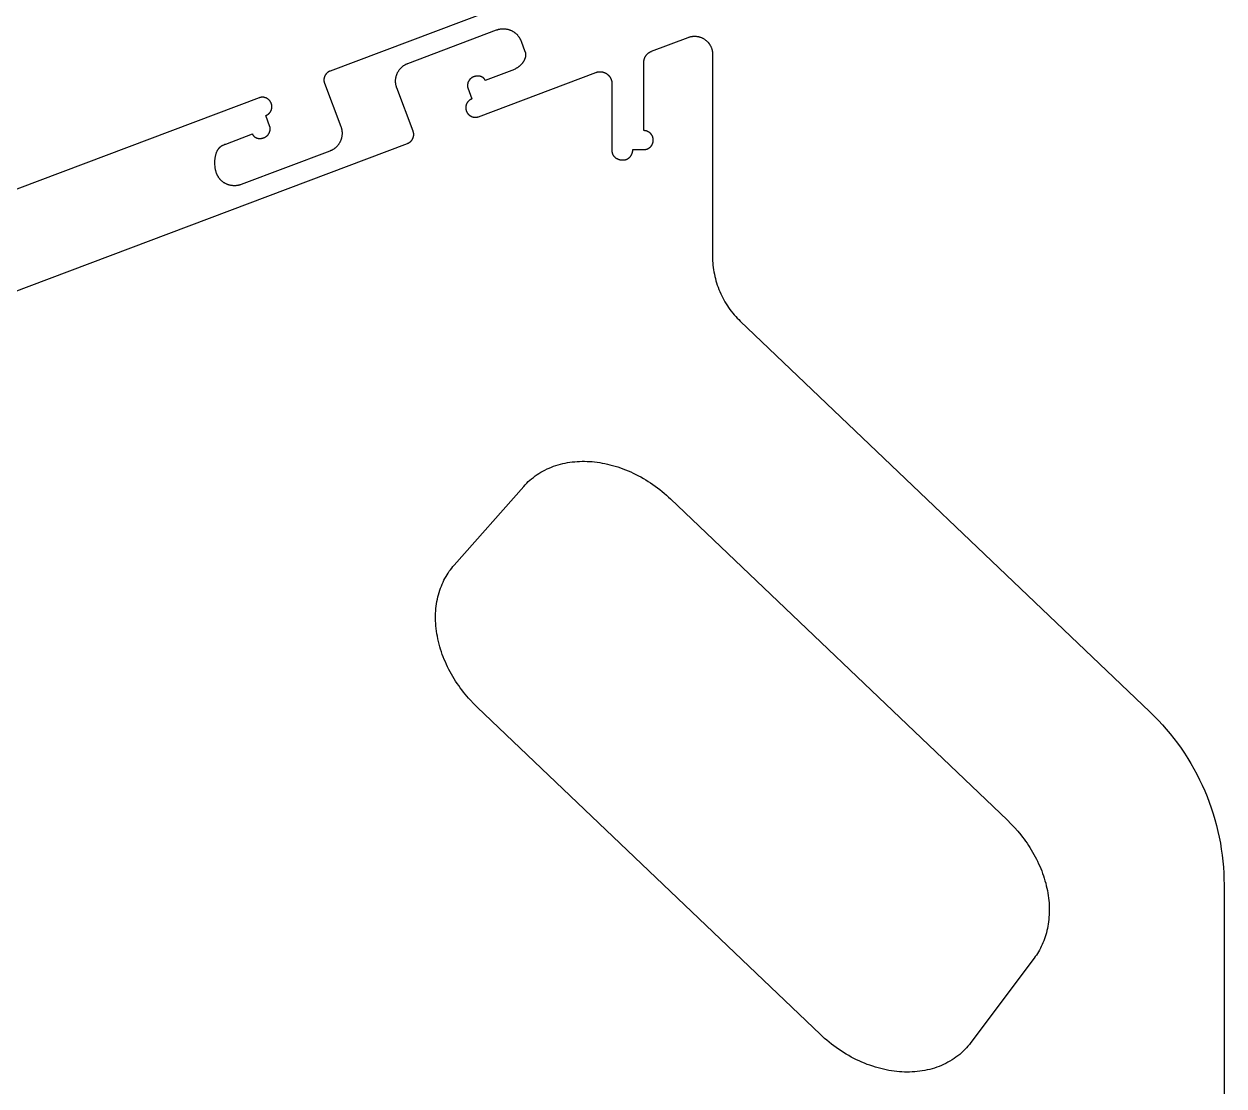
# Model space of a CAD drawing. Header units: millimetres. Extents: x -243 to 905, y 1585 to 2459.
# Drawn here: x 704.2 to 905.1, y 1879.9 to 2057.7 of the extents above; entities that cross this region are included whole.
import ezdxf

# ---------------------------------------------------------------- set-up
doc = ezdxf.new("R2010")
doc.units = ezdxf.units.MM
doc.header["$MEASUREMENT"] = 0
doc.layers.add('Layer 05', color=7, linetype='Continuous', true_color=0xffffff)

msp = doc.modelspace()

# ---------------------------------------------------------------- linework, layer by layer
at = {"layer": 'Layer 05'}
for points in [[(861.69, 2089.82), (755.46, 2049.79)], [(768.48, 2051.08), (783.33, 2056.67)], [(783.33, 2056.67), (783.4, 2056.7), (783.46, 2056.72), (783.53, 2056.74), (783.6, 2056.76), (783.67, 2056.78), (783.74, 2056.8), (783.82, 2056.81), (783.89, 2056.83), (783.96, 2056.84), (784.04, 2056.85), (784.11, 2056.86), (784.19, 2056.87), (784.27, 2056.87), (784.35, 2056.88), (784.42, 2056.88), (784.5, 2056.88), (784.58, 2056.87), (784.66, 2056.87), (784.74, 2056.86), (784.82, 2056.86), (784.9, 2056.85), (784.98, 2056.83), (785.06, 2056.82), (785.14, 2056.8), (785.22, 2056.78), (785.3, 2056.76), (785.38, 2056.74), (785.45, 2056.71), (785.53, 2056.69), (785.61, 2056.66), (785.68, 2056.63), (785.76, 2056.59), (785.83, 2056.56), (785.91, 2056.52), (785.98, 2056.48), (786.05, 2056.44), (786.12, 2056.4), (786.19, 2056.36), (786.26, 2056.31), (786.32, 2056.27), (786.39, 2056.22), (786.45, 2056.17), (786.51, 2056.11), (786.57, 2056.06), (786.63, 2056.01), (786.69, 2055.95), (786.75, 2055.89), (786.8, 2055.84), (786.85, 2055.78), (786.9, 2055.72), (786.95, 2055.66), (787, 2055.6), (787.04, 2055.53), (787.09, 2055.47), (787.13, 2055.41), (787.17, 2055.34), (787.21, 2055.28), (787.24, 2055.21), (787.28, 2055.15), (787.31, 2055.08), (787.34, 2055.02), (787.37, 2054.95), (787.4, 2054.89), (787.42, 2054.82)], [(787.42, 2054.82), (788.08, 2053.07)], [(809.26, 2053.1), (815.41, 2055.43)], [(815.41, 2055.43), (815.49, 2055.46), (815.57, 2055.49), (815.66, 2055.51), (815.74, 2055.54), (815.83, 2055.56), (815.92, 2055.57), (816.01, 2055.59), (816.1, 2055.6), (816.19, 2055.61), (816.28, 2055.62), (816.37, 2055.62), (816.46, 2055.62), (816.55, 2055.62), (816.65, 2055.62), (816.74, 2055.61), (816.83, 2055.6), (816.92, 2055.59), (817.01, 2055.57), (817.1, 2055.56), (817.19, 2055.54), (817.28, 2055.51), (817.37, 2055.49), (817.46, 2055.46), (817.54, 2055.43), (817.63, 2055.39), (817.71, 2055.36), (817.79, 2055.32), (817.87, 2055.28), (817.95, 2055.23), (818.03, 2055.19), (818.1, 2055.14), (818.17, 2055.09), (818.24, 2055.04), (818.31, 2054.99), (818.38, 2054.93), (818.45, 2054.88), (818.52, 2054.82), (818.58, 2054.75), (818.65, 2054.69), (818.71, 2054.62), (818.77, 2054.55), (818.82, 2054.48), (818.88, 2054.41), (818.93, 2054.33), (818.99, 2054.26), (819.03, 2054.18), (819.08, 2054.1), (819.13, 2054.02), (819.17, 2053.94), (819.21, 2053.85), (819.24, 2053.77), (819.28, 2053.68), (819.31, 2053.6), (819.34, 2053.51), (819.36, 2053.42), (819.38, 2053.33), (819.4, 2053.24), (819.42, 2053.15), (819.44, 2053.07), (819.45, 2052.98), (819.46, 2052.89), (819.46, 2052.8), (819.47, 2052.71), (819.47, 2052.62)], [(788.08, 2053.07), (788.1, 2053.03), (788.11, 2052.98), (788.13, 2052.93), (788.14, 2052.88), (788.15, 2052.83), (788.16, 2052.78), (788.17, 2052.73), (788.17, 2052.68), (788.18, 2052.62), (788.18, 2052.57), (788.18, 2052.52), (788.18, 2052.46), (788.18, 2052.4), (788.17, 2052.35), (788.17, 2052.29), (788.16, 2052.23), (788.15, 2052.18), (788.14, 2052.12), (788.12, 2052.06), (788.11, 2052), (788.09, 2051.94), (788.07, 2051.88), (788.05, 2051.82), (788.02, 2051.76), (788, 2051.7), (787.97, 2051.64), (787.94, 2051.58), (787.91, 2051.52), (787.88, 2051.46), (787.84, 2051.4), (787.8, 2051.34), (787.76, 2051.28), (787.72, 2051.23), (787.68, 2051.17), (787.64, 2051.11), (787.59, 2051.06), (787.54, 2051), (787.49, 2050.95), (787.44, 2050.89), (787.39, 2050.84), (787.34, 2050.79), (787.28, 2050.73), (787.23, 2050.68), (787.17, 2050.63), (787.11, 2050.58), (787.05, 2050.54), (786.99, 2050.49), (786.93, 2050.45), (786.87, 2050.4), (786.81, 2050.36), (786.74, 2050.32), (786.68, 2050.28), (786.55, 2050.2), (786.42, 2050.13), (786.29, 2050.06), (786.16, 2050), (786.02, 2049.94), (785.89, 2049.89)], [(807.96, 2051.23), (807.96, 2051.27), (807.97, 2051.3), (807.97, 2051.34), (807.97, 2051.37), (807.97, 2051.41), (807.98, 2051.45), (807.98, 2051.48), (807.99, 2051.52), (807.99, 2051.56), (808, 2051.59), (808, 2051.63), (808.01, 2051.67), (808.02, 2051.7), (808.03, 2051.74), (808.04, 2051.78), (808.05, 2051.81), (808.06, 2051.85), (808.07, 2051.89), (808.09, 2051.92), (808.1, 2051.96), (808.12, 2051.99), (808.13, 2052.03), (808.15, 2052.06), (808.16, 2052.1), (808.18, 2052.13), (808.2, 2052.17), (808.22, 2052.2), (808.24, 2052.24), (808.26, 2052.27), (808.28, 2052.3), (808.3, 2052.34), (808.32, 2052.37), (808.34, 2052.4), (808.37, 2052.43), (808.39, 2052.46), (808.41, 2052.49), (808.44, 2052.52), (808.46, 2052.55), (808.49, 2052.58), (808.52, 2052.61), (808.54, 2052.64), (808.57, 2052.67), (808.6, 2052.69), (808.63, 2052.72), (808.66, 2052.74), (808.69, 2052.77), (808.72, 2052.79), (808.75, 2052.82), (808.78, 2052.84), (808.81, 2052.86), (808.84, 2052.88), (808.87, 2052.9), (808.9, 2052.92), (808.93, 2052.94), (808.96, 2052.96), (809, 2052.98), (809.03, 2053), (809.06, 2053.02), (809.09, 2053.03), (809.13, 2053.05), (809.16, 2053.06), (809.19, 2053.08), (809.23, 2053.09), (809.26, 2053.1)], [(819.47, 2052.62), (819.47, 2018.78)], [(766.62, 2046.99), (766.6, 2047.05), (766.58, 2047.12), (766.56, 2047.19), (766.53, 2047.26), (766.52, 2047.33), (766.5, 2047.4), (766.48, 2047.47), (766.47, 2047.54), (766.46, 2047.62), (766.45, 2047.69), (766.44, 2047.77), (766.43, 2047.85), (766.42, 2047.92), (766.42, 2048), (766.42, 2048.08), (766.42, 2048.16), (766.42, 2048.24), (766.43, 2048.32), (766.43, 2048.4), (766.44, 2048.47), (766.45, 2048.55), (766.46, 2048.63), (766.48, 2048.71), (766.5, 2048.79), (766.51, 2048.87), (766.53, 2048.95), (766.56, 2049.03), (766.58, 2049.11), (766.61, 2049.19), (766.64, 2049.26), (766.67, 2049.34), (766.7, 2049.41), (766.74, 2049.49), (766.77, 2049.56), (766.81, 2049.63), (766.85, 2049.71), (766.89, 2049.78), (766.94, 2049.84), (766.98, 2049.91), (767.03, 2049.98), (767.08, 2050.04), (767.13, 2050.11), (767.18, 2050.17), (767.24, 2050.23), (767.29, 2050.29), (767.35, 2050.35), (767.4, 2050.4), (767.46, 2050.46), (767.52, 2050.51), (767.58, 2050.56), (767.64, 2050.61), (767.7, 2050.65), (767.76, 2050.7), (767.83, 2050.74), (767.89, 2050.78), (767.95, 2050.82), (768.02, 2050.86), (768.08, 2050.9), (768.15, 2050.93), (768.21, 2050.96), (768.28, 2050.99), (768.34, 2051.02), (768.41, 2051.05), (768.48, 2051.08)], [(807.96, 2039.82), (807.96, 2051.23)], [(755.46, 2049.79), (755.42, 2049.77), (755.39, 2049.76), (755.36, 2049.75), (755.32, 2049.73), (755.29, 2049.71), (755.26, 2049.7), (755.23, 2049.68), (755.19, 2049.66), (755.16, 2049.64), (755.13, 2049.62), (755.1, 2049.6), (755.07, 2049.58), (755.04, 2049.55), (755.01, 2049.53), (754.98, 2049.5), (754.95, 2049.48), (754.92, 2049.45), (754.89, 2049.42), (754.86, 2049.39), (754.84, 2049.36), (754.81, 2049.33), (754.78, 2049.3), (754.76, 2049.27), (754.73, 2049.24), (754.71, 2049.21), (754.69, 2049.17), (754.67, 2049.14), (754.64, 2049.1), (754.62, 2049.07), (754.6, 2049.03), (754.59, 2048.99), (754.57, 2048.96), (754.55, 2048.92), (754.54, 2048.88), (754.52, 2048.84), (754.51, 2048.8), (754.5, 2048.76), (754.49, 2048.72), (754.47, 2048.69), (754.47, 2048.65), (754.46, 2048.61), (754.45, 2048.57), (754.44, 2048.53), (754.44, 2048.49), (754.43, 2048.45), (754.43, 2048.41), (754.43, 2048.37), (754.43, 2048.33), (754.43, 2048.29), (754.43, 2048.25), (754.43, 2048.21), (754.43, 2048.17), (754.44, 2048.13), (754.44, 2048.1), (754.45, 2048.06), (754.45, 2048.02), (754.46, 2047.98), (754.47, 2047.95), (754.48, 2047.91), (754.49, 2047.88), (754.5, 2047.84), (754.51, 2047.81), (754.52, 2047.77), (754.53, 2047.74)], [(779.19, 2045.13), (779.16, 2045.12), (779.13, 2045.11), (779.1, 2045.09), (779.06, 2045.08), (779.03, 2045.06), (779, 2045.04), (778.97, 2045.02), (778.93, 2045.01), (778.9, 2044.99), (778.87, 2044.96), (778.84, 2044.94), (778.81, 2044.92), (778.78, 2044.9), (778.75, 2044.87), (778.72, 2044.85), (778.69, 2044.82), (778.66, 2044.79), (778.63, 2044.77), (778.6, 2044.74), (778.57, 2044.71), (778.55, 2044.68), (778.52, 2044.65), (778.5, 2044.62), (778.47, 2044.58), (778.45, 2044.55), (778.43, 2044.52), (778.4, 2044.48), (778.38, 2044.45), (778.36, 2044.41), (778.34, 2044.38), (778.33, 2044.34), (778.31, 2044.3), (778.29, 2044.26), (778.28, 2044.23), (778.26, 2044.19), (778.25, 2044.15), (778.24, 2044.11), (778.22, 2044.07), (778.21, 2044.03), (778.2, 2043.99), (778.2, 2043.95), (778.19, 2043.91), (778.18, 2043.87), (778.18, 2043.83), (778.17, 2043.79), (778.17, 2043.75), (778.17, 2043.71), (778.17, 2043.67), (778.17, 2043.63), (778.17, 2043.59), (778.17, 2043.56), (778.17, 2043.52), (778.18, 2043.48), (778.18, 2043.44), (778.19, 2043.4), (778.19, 2043.37), (778.2, 2043.33), (778.21, 2043.29), (778.21, 2043.26), (778.22, 2043.22), (778.23, 2043.19), (778.25, 2043.15), (778.26, 2043.12), (778.27, 2043.09), (778.28, 2043.05), (778.3, 2043.02), (778.31, 2042.99), (778.32, 2042.96), (778.34, 2042.92), (778.36, 2042.89), (778.38, 2042.86), (778.4, 2042.83), (778.42, 2042.79), (778.44, 2042.76), (778.46, 2042.73), (778.48, 2042.7), (778.5, 2042.67), (778.53, 2042.64), (778.55, 2042.61), (778.58, 2042.58), (778.61, 2042.55), (778.63, 2042.52), (778.66, 2042.49), (778.69, 2042.47), (778.72, 2042.44), (778.75, 2042.41), (778.78, 2042.39), (778.82, 2042.37), (778.85, 2042.34), (778.88, 2042.32), (778.92, 2042.3), (778.95, 2042.28), (778.99, 2042.26), (779.03, 2042.24), (779.06, 2042.22), (779.1, 2042.2), (779.14, 2042.18), (779.18, 2042.17), (779.21, 2042.15), (779.25, 2042.14), (779.29, 2042.13), (779.33, 2042.12), (779.37, 2042.11), (779.41, 2042.1), (779.45, 2042.09), (779.49, 2042.08), (779.53, 2042.08), (779.57, 2042.07), (779.61, 2042.07), (779.65, 2042.06), (779.69, 2042.06), (779.73, 2042.06), (779.77, 2042.06), (779.81, 2042.06), (779.84, 2042.06), (779.88, 2042.06), (779.92, 2042.07), (779.96, 2042.07), (780, 2042.08), (780.03, 2042.08), (780.07, 2042.09), (780.11, 2042.1), (780.14, 2042.11), (780.18, 2042.12), (780.21, 2042.13), (780.25, 2042.14), (780.28, 2042.15), (799.92, 2049.56)], [(781.43, 2048.21), (781.42, 2048.23), (781.41, 2048.26), (781.4, 2048.29), (781.39, 2048.31), (781.37, 2048.34), (781.36, 2048.36), (781.34, 2048.39), (781.33, 2048.42), (781.31, 2048.44), (781.29, 2048.47), (781.27, 2048.49), (781.25, 2048.51), (781.23, 2048.54), (781.21, 2048.56), (781.19, 2048.58), (781.16, 2048.61), (781.14, 2048.63), (781.11, 2048.65), (781.09, 2048.67), (781.06, 2048.69), (781.03, 2048.71), (781, 2048.73), (780.97, 2048.75), (780.94, 2048.77), (780.91, 2048.79), (780.88, 2048.8), (780.85, 2048.82), (780.81, 2048.83), (780.78, 2048.85), (780.75, 2048.86), (780.71, 2048.87), (780.68, 2048.89), (780.64, 2048.9), (780.61, 2048.91), (780.57, 2048.92), (780.53, 2048.93), (780.49, 2048.93), (780.46, 2048.94), (780.42, 2048.95), (780.38, 2048.95), (780.34, 2048.95), (780.3, 2048.96), (780.27, 2048.96), (780.23, 2048.96), (780.19, 2048.96), (780.15, 2048.96), (780.11, 2048.96), (780.07, 2048.96), (780.03, 2048.96), (780, 2048.96), (779.96, 2048.95), (779.92, 2048.95), (779.88, 2048.94), (779.85, 2048.93), (779.81, 2048.93), (779.77, 2048.92), (779.74, 2048.91), (779.7, 2048.9), (779.66, 2048.89), (779.63, 2048.88), (779.6, 2048.87), (779.56, 2048.86), (779.53, 2048.85), (779.49, 2048.84), (779.46, 2048.83), (779.43, 2048.81), (779.4, 2048.8), (779.36, 2048.78), (779.33, 2048.77), (779.3, 2048.75), (779.27, 2048.73), (779.23, 2048.71), (779.2, 2048.69), (779.17, 2048.67), (779.14, 2048.65), (779.11, 2048.63), (779.08, 2048.6), (779.05, 2048.58), (779.02, 2048.55), (778.99, 2048.53), (778.96, 2048.5), (778.93, 2048.47), (778.9, 2048.45), (778.87, 2048.42), (778.85, 2048.39), (778.82, 2048.36), (778.8, 2048.32), (778.77, 2048.29), (778.75, 2048.26), (778.73, 2048.23), (778.7, 2048.19), (778.68, 2048.16), (778.66, 2048.12), (778.64, 2048.09), (778.62, 2048.05), (778.61, 2048.02), (778.59, 2047.98), (778.57, 2047.94), (778.56, 2047.91), (778.54, 2047.87), (778.53, 2047.83), (778.52, 2047.79), (778.51, 2047.76), (778.5, 2047.72), (778.49, 2047.68), (778.48, 2047.65), (778.47, 2047.61), (778.47, 2047.57), (778.46, 2047.54), (778.45, 2047.5), (778.45, 2047.47), (778.45, 2047.43), (778.45, 2047.4), (778.44, 2047.36), (778.44, 2047.33), (778.44, 2047.3), (778.45, 2047.27), (778.45, 2047.24), (778.45, 2047.21), (778.45, 2047.18), (778.46, 2047.15), (778.46, 2047.12), (778.47, 2047.09), (778.47, 2047.07), (778.48, 2047.04), (778.49, 2047.02), (778.49, 2047), (778.5, 2046.97)], [(785.89, 2049.89), (781.43, 2048.21)], [(799.92, 2049.56), (799.98, 2049.58), (800.03, 2049.6), (800.09, 2049.62), (800.15, 2049.63), (800.2, 2049.65), (800.26, 2049.66), (800.32, 2049.67), (800.38, 2049.68), (800.44, 2049.68), (800.5, 2049.69), (800.56, 2049.69), (800.63, 2049.69), (800.69, 2049.69), (800.75, 2049.69), (800.81, 2049.69), (800.87, 2049.68), (800.93, 2049.67), (800.99, 2049.66), (801.05, 2049.65), (801.11, 2049.63), (801.17, 2049.62), (801.23, 2049.6), (801.29, 2049.58), (801.35, 2049.56), (801.4, 2049.54), (801.46, 2049.51), (801.51, 2049.49), (801.56, 2049.46), (801.62, 2049.43), (801.67, 2049.4), (801.72, 2049.37), (801.77, 2049.34), (801.81, 2049.3), (801.86, 2049.27), (801.91, 2049.23), (801.95, 2049.19), (802, 2049.15), (802.04, 2049.11), (802.08, 2049.07), (802.12, 2049.02), (802.16, 2048.98), (802.2, 2048.93), (802.24, 2048.88), (802.27, 2048.83), (802.31, 2048.78), (802.34, 2048.73), (802.37, 2048.68), (802.4, 2048.62), (802.43, 2048.57), (802.45, 2048.51), (802.48, 2048.46), (802.5, 2048.4), (802.52, 2048.34), (802.54, 2048.28), (802.56, 2048.22), (802.57, 2048.16), (802.59, 2048.11), (802.6, 2048.05), (802.61, 2047.99), (802.62, 2047.93), (802.62, 2047.87), (802.63, 2047.81), (802.63, 2047.75), (802.63, 2047.69)], [(754.53, 2047.74), (757.26, 2040.49)], [(769.36, 2039.73), (766.62, 2046.99)], [(778.5, 2046.97), (779.19, 2045.13)], [(802.63, 2047.69), (802.63, 2036.42)], [(743.57, 2045.31), (637.27, 2005.25)], [(744.69, 2042.34), (744.73, 2042.35), (744.76, 2042.36), (744.79, 2042.38), (744.82, 2042.39), (744.86, 2042.41), (744.89, 2042.43), (744.92, 2042.45), (744.95, 2042.47), (744.99, 2042.48), (745.02, 2042.51), (745.05, 2042.53), (745.08, 2042.55), (745.11, 2042.57), (745.14, 2042.6), (745.17, 2042.62), (745.2, 2042.65), (745.23, 2042.68), (745.26, 2042.7), (745.29, 2042.73), (745.31, 2042.76), (745.34, 2042.79), (745.37, 2042.82), (745.39, 2042.85), (745.41, 2042.89), (745.44, 2042.92), (745.46, 2042.95), (745.48, 2042.99), (745.5, 2043.02), (745.52, 2043.06), (745.54, 2043.1), (745.56, 2043.13), (745.58, 2043.17), (745.6, 2043.21), (745.61, 2043.25), (745.63, 2043.28), (745.64, 2043.32), (745.65, 2043.36), (745.66, 2043.4), (745.67, 2043.44), (745.68, 2043.48), (745.69, 2043.52), (745.7, 2043.56), (745.7, 2043.6), (745.71, 2043.64), (745.71, 2043.68), (745.72, 2043.72), (745.72, 2043.76), (745.72, 2043.8), (745.72, 2043.84), (745.72, 2043.88), (745.72, 2043.91), (745.72, 2043.95), (745.71, 2043.99), (745.71, 2044.03), (745.7, 2044.07), (745.7, 2044.1), (745.69, 2044.14), (745.68, 2044.18), (745.67, 2044.21), (745.66, 2044.25), (745.65, 2044.28), (745.64, 2044.32), (745.63, 2044.35), (745.62, 2044.38), (745.61, 2044.42), (745.59, 2044.45), (745.58, 2044.48), (745.56, 2044.52), (745.55, 2044.55), (745.53, 2044.58), (745.51, 2044.61), (745.49, 2044.64), (745.47, 2044.68), (745.45, 2044.71), (745.43, 2044.74), (745.41, 2044.77), (745.38, 2044.8), (745.36, 2044.83), (745.33, 2044.86), (745.31, 2044.89), (745.28, 2044.92), (745.25, 2044.95), (745.23, 2044.98), (745.2, 2045), (745.17, 2045.03), (745.13, 2045.06), (745.1, 2045.08), (745.07, 2045.11), (745.04, 2045.13), (745, 2045.15), (744.97, 2045.17), (744.93, 2045.19), (744.9, 2045.22), (744.86, 2045.23), (744.83, 2045.25), (744.79, 2045.27), (744.75, 2045.29), (744.71, 2045.3), (744.67, 2045.32), (744.64, 2045.33), (744.6, 2045.34), (744.56, 2045.35), (744.52, 2045.36), (744.48, 2045.37), (744.44, 2045.38), (744.4, 2045.39), (744.36, 2045.4), (744.32, 2045.4), (744.28, 2045.4), (744.24, 2045.41), (744.2, 2045.41), (744.16, 2045.41), (744.12, 2045.41), (744.08, 2045.41), (744.04, 2045.41), (744, 2045.41), (743.97, 2045.4), (743.93, 2045.4), (743.89, 2045.39), (743.85, 2045.39), (743.82, 2045.38), (743.78, 2045.37), (743.74, 2045.36), (743.71, 2045.35), (743.67, 2045.34), (743.64, 2045.33), (743.61, 2045.32), (743.57, 2045.31)], [(742.46, 2039.26), (742.47, 2039.24), (742.48, 2039.21), (742.49, 2039.18), (742.5, 2039.16), (742.52, 2039.13), (742.53, 2039.11), (742.55, 2039.08), (742.56, 2039.06), (742.58, 2039.03), (742.6, 2039.01), (742.62, 2038.98), (742.64, 2038.96), (742.66, 2038.93), (742.68, 2038.91), (742.7, 2038.89), (742.73, 2038.86), (742.75, 2038.84), (742.78, 2038.82), (742.8, 2038.8), (742.83, 2038.78), (742.86, 2038.76), (742.89, 2038.74), (742.91, 2038.72), (742.94, 2038.7), (742.98, 2038.69), (743.01, 2038.67), (743.04, 2038.65), (743.07, 2038.64), (743.11, 2038.62), (743.14, 2038.61), (743.17, 2038.6), (743.21, 2038.58), (743.25, 2038.57), (743.28, 2038.56), (743.32, 2038.55), (743.36, 2038.55), (743.39, 2038.54), (743.43, 2038.53), (743.47, 2038.53), (743.51, 2038.52), (743.54, 2038.52), (743.58, 2038.51), (743.62, 2038.51), (743.66, 2038.51), (743.7, 2038.51), (743.74, 2038.51), (743.78, 2038.51), (743.81, 2038.51), (743.85, 2038.51), (743.89, 2038.52), (743.93, 2038.52), (743.97, 2038.52), (744, 2038.53), (744.04, 2038.54), (744.08, 2038.54), (744.12, 2038.55), (744.15, 2038.56), (744.19, 2038.57), (744.22, 2038.58), (744.26, 2038.59), (744.29, 2038.6), (744.33, 2038.61), (744.36, 2038.62), (744.39, 2038.63), (744.43, 2038.65), (744.46, 2038.66), (744.49, 2038.67), (744.52, 2038.69), (744.56, 2038.7), (744.59, 2038.72), (744.62, 2038.74), (744.65, 2038.76), (744.69, 2038.78), (744.72, 2038.8), (744.75, 2038.82), (744.78, 2038.84), (744.81, 2038.87), (744.84, 2038.89), (744.87, 2038.92), (744.9, 2038.94), (744.93, 2038.97), (744.96, 2039), (744.99, 2039.03), (745.01, 2039.05), (745.04, 2039.08), (745.07, 2039.12), (745.09, 2039.15), (745.12, 2039.18), (745.14, 2039.21), (745.16, 2039.24), (745.18, 2039.28), (745.21, 2039.31), (745.23, 2039.35), (745.25, 2039.38), (745.26, 2039.42), (745.28, 2039.45), (745.3, 2039.49), (745.31, 2039.53), (745.33, 2039.56), (745.34, 2039.6), (745.36, 2039.64), (745.37, 2039.68), (745.38, 2039.71), (745.39, 2039.75), (745.4, 2039.79), (745.41, 2039.82), (745.42, 2039.86), (745.42, 2039.9), (745.43, 2039.93), (745.43, 2039.97), (745.44, 2040), (745.44, 2040.04), (745.44, 2040.07), (745.44, 2040.11), (745.44, 2040.14), (745.44, 2040.17), (745.44, 2040.2), (745.44, 2040.23), (745.44, 2040.26), (745.43, 2040.29), (745.43, 2040.32), (745.43, 2040.35), (745.42, 2040.38), (745.42, 2040.4), (745.41, 2040.43), (745.4, 2040.45), (745.39, 2040.48), (744.69, 2042.34)], [(738, 2037.58), (742.46, 2039.26)], [(757.26, 2040.49), (757.29, 2040.42), (757.31, 2040.35), (757.33, 2040.28), (757.35, 2040.21), (757.37, 2040.14), (757.39, 2040.07), (757.4, 2040), (757.42, 2039.93), (757.43, 2039.85), (757.44, 2039.78), (757.45, 2039.7), (757.46, 2039.62), (757.46, 2039.55), (757.47, 2039.47), (757.47, 2039.39), (757.47, 2039.31), (757.47, 2039.23), (757.46, 2039.15), (757.45, 2039.08), (757.45, 2039), (757.44, 2038.92), (757.42, 2038.84), (757.41, 2038.76), (757.39, 2038.68), (757.37, 2038.6), (757.35, 2038.52), (757.33, 2038.44), (757.31, 2038.36), (757.28, 2038.28), (757.25, 2038.21), (757.22, 2038.13), (757.19, 2038.06), (757.15, 2037.98), (757.11, 2037.91), (757.08, 2037.84), (757.03, 2037.76), (756.99, 2037.69), (756.95, 2037.63), (756.9, 2037.56), (756.86, 2037.49), (756.81, 2037.43), (756.76, 2037.36), (756.7, 2037.3), (756.65, 2037.24), (756.6, 2037.18), (756.54, 2037.12), (756.49, 2037.07), (756.43, 2037.02), (756.37, 2036.96), (756.31, 2036.91), (756.25, 2036.86), (756.19, 2036.82), (756.12, 2036.77), (756.06, 2036.73), (756, 2036.69), (755.93, 2036.65), (755.87, 2036.61), (755.81, 2036.57), (755.74, 2036.54), (755.67, 2036.51), (755.61, 2036.48), (755.54, 2036.45), (755.48, 2036.42), (755.41, 2036.39)], [(768.43, 2037.68), (768.46, 2037.7), (768.5, 2037.71), (768.53, 2037.72), (768.56, 2037.74), (768.6, 2037.76), (768.63, 2037.77), (768.66, 2037.79), (768.69, 2037.81), (768.72, 2037.83), (768.76, 2037.85), (768.79, 2037.87), (768.82, 2037.9), (768.85, 2037.92), (768.88, 2037.94), (768.91, 2037.97), (768.94, 2037.99), (768.97, 2038.02), (769, 2038.05), (769.02, 2038.08), (769.05, 2038.11), (769.08, 2038.14), (769.1, 2038.17), (769.13, 2038.2), (769.15, 2038.23), (769.18, 2038.27), (769.2, 2038.3), (769.22, 2038.33), (769.24, 2038.37), (769.26, 2038.4), (769.28, 2038.44), (769.3, 2038.48), (769.32, 2038.51), (769.33, 2038.55), (769.35, 2038.59), (769.36, 2038.63), (769.38, 2038.67), (769.39, 2038.71), (769.4, 2038.75), (769.41, 2038.79), (769.42, 2038.82), (769.43, 2038.86), (769.44, 2038.9), (769.44, 2038.94), (769.45, 2038.98), (769.45, 2039.02), (769.46, 2039.06), (769.46, 2039.1), (769.46, 2039.14), (769.46, 2039.18), (769.46, 2039.22), (769.46, 2039.26), (769.45, 2039.3), (769.45, 2039.34), (769.45, 2039.37), (769.44, 2039.41), (769.43, 2039.45), (769.43, 2039.49), (769.42, 2039.52), (769.41, 2039.56), (769.4, 2039.59), (769.39, 2039.63), (769.38, 2039.66), (769.37, 2039.7), (769.36, 2039.73)], [(806.13, 2036.64), (808, 2036.65), (808.04, 2036.65), (808.07, 2036.65), (808.11, 2036.65), (808.14, 2036.65), (808.18, 2036.66), (808.22, 2036.66), (808.25, 2036.67), (808.29, 2036.68), (808.33, 2036.69), (808.36, 2036.7), (808.4, 2036.71), (808.44, 2036.72), (808.48, 2036.73), (808.51, 2036.74), (808.55, 2036.76), (808.59, 2036.77), (808.62, 2036.79), (808.66, 2036.8), (808.69, 2036.82), (808.73, 2036.84), (808.76, 2036.86), (808.8, 2036.88), (808.83, 2036.9), (808.87, 2036.93), (808.9, 2036.95), (808.93, 2036.97), (808.96, 2037), (809, 2037.03), (809.03, 2037.05), (809.06, 2037.08), (809.09, 2037.11), (809.12, 2037.14), (809.14, 2037.17), (809.17, 2037.2), (809.2, 2037.23), (809.22, 2037.26), (809.25, 2037.3), (809.27, 2037.33), (809.29, 2037.36), (809.31, 2037.4), (809.34, 2037.43), (809.36, 2037.47), (809.37, 2037.5), (809.39, 2037.54), (809.41, 2037.58), (809.43, 2037.61), (809.44, 2037.65), (809.45, 2037.68), (809.47, 2037.72), (809.48, 2037.76), (809.49, 2037.8), (809.5, 2037.83), (809.51, 2037.87), (809.52, 2037.91), (809.53, 2037.94), (809.53, 2037.98), (809.54, 2038.02), (809.54, 2038.05), (809.55, 2038.09), (809.55, 2038.13), (809.55, 2038.16), (809.55, 2038.2), (809.55, 2038.23), (809.55, 2038.27), (809.55, 2038.3), (809.55, 2038.34), (809.55, 2038.38), (809.54, 2038.41), (809.54, 2038.45), (809.53, 2038.48), (809.53, 2038.52), (809.52, 2038.56), (809.51, 2038.6), (809.5, 2038.63), (809.49, 2038.67), (809.48, 2038.71), (809.47, 2038.74), (809.45, 2038.78), (809.44, 2038.82), (809.43, 2038.85), (809.41, 2038.89), (809.39, 2038.93), (809.37, 2038.96), (809.36, 2039), (809.34, 2039.03), (809.31, 2039.07), (809.29, 2039.1), (809.27, 2039.13), (809.25, 2039.17), (809.22, 2039.2), (809.2, 2039.23), (809.17, 2039.26), (809.14, 2039.3), (809.12, 2039.33), (809.09, 2039.35), (809.06, 2039.38), (809.03, 2039.41), (809, 2039.44), (808.96, 2039.46), (808.93, 2039.49), (808.9, 2039.51), (808.87, 2039.54), (808.83, 2039.56), (808.8, 2039.58), (808.76, 2039.6), (808.73, 2039.62), (808.69, 2039.64), (808.66, 2039.66), (808.62, 2039.68), (808.59, 2039.69), (808.55, 2039.71), (808.51, 2039.72), (808.48, 2039.74), (808.44, 2039.75), (808.4, 2039.76), (808.36, 2039.77), (808.33, 2039.78), (808.29, 2039.79), (808.25, 2039.79), (808.22, 2039.8), (808.18, 2039.81), (808.14, 2039.81), (808.11, 2039.81), (808.07, 2039.82), (808.04, 2039.82), (808, 2039.82), (807.96, 2039.82)], [(662.13, 1997.63), (768.43, 2037.68)], [(740.56, 2030.8), (740.49, 2030.77), (740.42, 2030.75), (740.36, 2030.73), (740.29, 2030.71), (740.22, 2030.69), (740.14, 2030.67), (740.07, 2030.66), (740, 2030.64), (739.92, 2030.63), (739.85, 2030.62), (739.77, 2030.61), (739.7, 2030.6), (739.62, 2030.6), (739.54, 2030.59), (739.46, 2030.59), (739.38, 2030.59), (739.31, 2030.6), (739.23, 2030.6), (739.15, 2030.61), (739.07, 2030.61), (738.99, 2030.63), (738.91, 2030.64), (738.83, 2030.65), (738.75, 2030.67), (738.67, 2030.69), (738.59, 2030.71), (738.51, 2030.73), (738.43, 2030.76), (738.36, 2030.78), (738.28, 2030.81), (738.2, 2030.84), (738.13, 2030.88), (738.05, 2030.91), (737.98, 2030.95), (737.91, 2030.99), (737.84, 2031.03), (737.77, 2031.07), (737.7, 2031.11), (737.63, 2031.16), (737.56, 2031.21), (737.5, 2031.25), (737.43, 2031.3), (737.37, 2031.36), (737.31, 2031.41), (737.25, 2031.46), (737.2, 2031.52), (737.14, 2031.58), (737.09, 2031.63), (737.03, 2031.69), (736.98, 2031.75), (736.94, 2031.81), (736.89, 2031.87), (736.84, 2031.94), (736.8, 2032), (736.76, 2032.06), (736.72, 2032.13), (736.68, 2032.19), (736.65, 2032.26), (736.61, 2032.32), (736.58, 2032.39), (736.55, 2032.45), (736.52, 2032.52), (736.49, 2032.58), (736.47, 2032.65), (736.44, 2032.72), (736.42, 2032.79), (736.39, 2032.87), (736.37, 2032.95), (736.35, 2033.03), (736.32, 2033.12), (736.31, 2033.2), (736.29, 2033.29), (736.27, 2033.39), (736.25, 2033.48), (736.23, 2033.67), (736.2, 2033.87), (736.19, 2034.07), (736.18, 2034.28), (736.18, 2034.49), (736.18, 2034.7), (736.19, 2034.81), (736.19, 2034.91), (736.2, 2035.02), (736.21, 2035.12), (736.22, 2035.23), (736.24, 2035.33), (736.26, 2035.43), (736.28, 2035.53), (736.3, 2035.63), (736.32, 2035.73), (736.34, 2035.82), (736.37, 2035.92), (736.4, 2036.01), (736.43, 2036.1), (736.46, 2036.19), (736.5, 2036.27), (736.54, 2036.36), (736.58, 2036.44), (736.62, 2036.51), (736.64, 2036.55), (736.66, 2036.59), (736.68, 2036.63), (736.71, 2036.66), (736.73, 2036.7), (736.75, 2036.73), (736.78, 2036.76), (736.8, 2036.8), (736.83, 2036.83), (736.85, 2036.86), (736.88, 2036.89), (736.9, 2036.92), (736.93, 2036.95), (736.96, 2036.98), (736.99, 2037.01), (737.01, 2037.03), (737.04, 2037.06), (737.07, 2037.09), (737.1, 2037.11), (737.13, 2037.14), (737.16, 2037.16), (737.19, 2037.18), (737.22, 2037.2), (737.25, 2037.23), (737.28, 2037.25), (737.32, 2037.27), (737.38, 2037.31), (737.45, 2037.34), (737.51, 2037.38), (737.58, 2037.41), (737.65, 2037.44), (737.72, 2037.47), (737.86, 2037.53), (738, 2037.58)], [(804.54, 2034.91), (804.57, 2034.91), (804.61, 2034.91), (804.65, 2034.92), (804.68, 2034.92), (804.72, 2034.92), (804.75, 2034.93), (804.79, 2034.93), (804.83, 2034.94), (804.86, 2034.95), (804.9, 2034.96), (804.94, 2034.97), (804.98, 2034.98), (805.01, 2034.99), (805.05, 2035), (805.09, 2035.02), (805.12, 2035.03), (805.16, 2035.05), (805.2, 2035.07), (805.23, 2035.09), (805.27, 2035.11), (805.3, 2035.13), (805.34, 2035.15), (805.37, 2035.17), (805.41, 2035.19), (805.44, 2035.22), (805.47, 2035.24), (805.51, 2035.27), (805.54, 2035.3), (805.57, 2035.33), (805.6, 2035.36), (805.63, 2035.39), (805.66, 2035.42), (805.69, 2035.45), (805.72, 2035.48), (805.74, 2035.52), (805.77, 2035.55), (805.8, 2035.59), (805.82, 2035.62), (805.84, 2035.66), (805.87, 2035.69), (805.89, 2035.73), (805.91, 2035.77), (805.93, 2035.81), (805.95, 2035.85), (805.97, 2035.89), (805.98, 2035.92), (806, 2035.96), (806.01, 2036), (806.03, 2036.04), (806.04, 2036.08), (806.05, 2036.12), (806.06, 2036.16), (806.08, 2036.2), (806.08, 2036.24), (806.09, 2036.29), (806.1, 2036.33), (806.11, 2036.37), (806.11, 2036.41), (806.12, 2036.44), (806.12, 2036.48), (806.12, 2036.52), (806.12, 2036.56), (806.13, 2036.6), (806.13, 2036.64)], [(755.41, 2036.39), (740.56, 2030.8)], [(802.63, 2036.42), (802.63, 2036.38), (802.63, 2036.35), (802.63, 2036.31), (802.64, 2036.28), (802.64, 2036.24), (802.65, 2036.2), (802.65, 2036.17), (802.66, 2036.13), (802.67, 2036.09), (802.68, 2036.06), (802.69, 2036.02), (802.7, 2035.98), (802.72, 2035.95), (802.73, 2035.91), (802.75, 2035.88), (802.76, 2035.84), (802.78, 2035.8), (802.8, 2035.77), (802.82, 2035.73), (802.84, 2035.7), (802.87, 2035.66), (802.89, 2035.63), (802.91, 2035.6), (802.94, 2035.56), (802.97, 2035.53), (803, 2035.5), (803.03, 2035.47), (803.06, 2035.44), (803.09, 2035.41), (803.12, 2035.38), (803.15, 2035.35), (803.19, 2035.32), (803.22, 2035.29), (803.26, 2035.27), (803.3, 2035.24), (803.34, 2035.22), (803.37, 2035.19), (803.41, 2035.17), (803.45, 2035.15), (803.49, 2035.13), (803.54, 2035.11), (803.58, 2035.09), (803.62, 2035.07), (803.66, 2035.05), (803.7, 2035.04), (803.75, 2035.02), (803.79, 2035.01), (803.84, 2034.99), (803.88, 2034.98), (803.92, 2034.97), (803.97, 2034.96), (804.01, 2034.95), (804.06, 2034.94), (804.1, 2034.94), (804.15, 2034.93), (804.19, 2034.92), (804.24, 2034.92), (804.28, 2034.92), (804.32, 2034.91), (804.37, 2034.91), (804.41, 2034.91), (804.45, 2034.91), (804.5, 2034.91), (804.54, 2034.91)], [(819.47, 2018.78), (819.47, 2018.41), (819.49, 2018.04), (819.51, 2017.66), (819.54, 2017.29), (819.58, 2016.92), (819.64, 2016.54), (819.7, 2016.17), (819.77, 2015.8), (819.85, 2015.42), (819.94, 2015.05), (820.04, 2014.68), (820.15, 2014.32), (820.27, 2013.95), (820.39, 2013.59), (820.53, 2013.23), (820.68, 2012.88), (820.83, 2012.52), (821, 2012.18), (821.17, 2011.83), (821.35, 2011.5), (821.55, 2011.16), (821.74, 2010.84), (821.95, 2010.52), (822.16, 2010.2), (822.38, 2009.89), (822.61, 2009.59), (822.85, 2009.29), (823.09, 2009), (823.34, 2008.72), (823.59, 2008.45), (823.85, 2008.18), (824.11, 2007.92)], [(824.11, 2007.92), (892.68, 1942.5)], [(787.87, 1980.27), (788.11, 1980.54), (788.37, 1980.8), (788.63, 1981.06), (788.91, 1981.31), (789.19, 1981.55), (789.49, 1981.78), (789.79, 1982.01), (790.1, 1982.23), (790.42, 1982.44), (790.74, 1982.64), (791.08, 1982.83), (791.42, 1983.01), (791.77, 1983.18), (792.13, 1983.34), (792.49, 1983.49), (792.86, 1983.63), (793.23, 1983.76), (793.62, 1983.88), (794, 1983.98), (794.39, 1984.08), (794.79, 1984.17), (795.19, 1984.24), (795.59, 1984.31), (796, 1984.36), (796.4, 1984.4), (796.82, 1984.44), (797.23, 1984.46), (797.64, 1984.47), (798.06, 1984.47), (798.48, 1984.46), (798.89, 1984.44), (799.31, 1984.41), (799.73, 1984.37), (800.15, 1984.32), (800.58, 1984.26), (801.01, 1984.18), (801.44, 1984.1), (801.87, 1984.01), (802.3, 1983.9), (802.74, 1983.79), (803.17, 1983.66), (803.61, 1983.53), (804.04, 1983.38), (804.48, 1983.22), (804.91, 1983.05), (805.34, 1982.88), (805.78, 1982.69), (806.2, 1982.49), (806.63, 1982.28), (807.05, 1982.06), (807.47, 1981.84), (807.89, 1981.6), (808.3, 1981.36), (808.71, 1981.1), (809.11, 1980.84), (809.5, 1980.57), (809.89, 1980.3), (810.28, 1980.01), (810.66, 1979.72), (811.03, 1979.42), (811.39, 1979.12), (811.75, 1978.81), (812.1, 1978.49), (812.45, 1978.17)], [(776.23, 1967.09), (787.87, 1980.27)], [(812.45, 1978.17), (868.84, 1924.37)], [(780.1, 1943.29), (779.5, 1943.88), (778.91, 1944.51), (778.62, 1944.83), (778.34, 1945.16), (778.06, 1945.5), (777.78, 1945.84), (777.51, 1946.19), (777.24, 1946.55), (776.98, 1946.92), (776.72, 1947.29), (776.47, 1947.67), (776.23, 1948.05), (776, 1948.44), (775.77, 1948.83), (775.55, 1949.23), (775.33, 1949.64), (775.13, 1950.04), (774.93, 1950.46), (774.75, 1950.87), (774.57, 1951.29), (774.4, 1951.72), (774.24, 1952.14), (774.09, 1952.57), (773.95, 1953), (773.82, 1953.43), (773.7, 1953.87), (773.59, 1954.3), (773.5, 1954.74), (773.41, 1955.17), (773.33, 1955.6), (773.27, 1956.03), (773.22, 1956.47), (773.17, 1956.9), (773.14, 1957.32), (773.12, 1957.75), (773.11, 1958.17), (773.11, 1958.59), (773.12, 1959), (773.15, 1959.41), (773.18, 1959.82), (773.23, 1960.22), (773.28, 1960.62), (773.35, 1961.01), (773.42, 1961.39), (773.51, 1961.77), (773.6, 1962.14), (773.71, 1962.51), (773.82, 1962.87), (773.95, 1963.22), (774.08, 1963.56), (774.22, 1963.9), (774.37, 1964.23), (774.52, 1964.55), (774.69, 1964.87), (774.86, 1965.17), (775.03, 1965.47), (775.22, 1965.76), (775.41, 1966.05), (775.61, 1966.32), (775.81, 1966.58), (776.02, 1966.84), (776.23, 1967.09)], [(837.51, 1888.52), (780.1, 1943.29)], [(892.68, 1942.5), (893.39, 1941.81), (894.08, 1941.1), (894.75, 1940.37), (895.41, 1939.62), (896.06, 1938.85), (896.68, 1938.07), (897.29, 1937.26), (897.88, 1936.44), (898.45, 1935.6), (899, 1934.74), (899.53, 1933.87), (900.04, 1932.98), (900.52, 1932.08), (900.99, 1931.17), (901.43, 1930.24), (901.84, 1929.3), (902.23, 1928.36), (902.6, 1927.4), (902.94, 1926.43), (903.26, 1925.46), (903.55, 1924.48), (903.82, 1923.5), (904.06, 1922.51), (904.27, 1921.52), (904.46, 1920.52), (904.62, 1919.52), (904.76, 1918.53), (904.87, 1917.53), (904.96, 1916.53), (905.02, 1915.54), (905.06, 1914.55), (905.07, 1913.56)], [(868.84, 1924.37), (869.42, 1923.8), (869.99, 1923.19), (870.55, 1922.57), (871.09, 1921.91), (871.35, 1921.57), (871.61, 1921.23), (871.86, 1920.88), (872.11, 1920.53), (872.35, 1920.16), (872.59, 1919.8), (872.82, 1919.43), (873.04, 1919.05), (873.26, 1918.67), (873.47, 1918.28), (873.67, 1917.89), (873.87, 1917.5), (874.05, 1917.1), (874.23, 1916.7), (874.4, 1916.3), (874.56, 1915.89), (874.71, 1915.48), (874.85, 1915.07), (874.99, 1914.66), (875.11, 1914.25), (875.23, 1913.83), (875.33, 1913.42), (875.43, 1913), (875.51, 1912.59), (875.59, 1912.17), (875.65, 1911.76), (875.71, 1911.35), (875.75, 1910.94), (875.79, 1910.53), (875.81, 1910.12), (875.83, 1909.72), (875.83, 1909.32), (875.82, 1908.92), (875.81, 1908.53), (875.78, 1908.14), (875.75, 1907.75), (875.71, 1907.37), (875.65, 1907), (875.59, 1906.62), (875.52, 1906.26), (875.43, 1905.9), (875.34, 1905.55), (875.25, 1905.2), (875.14, 1904.86), (875.02, 1904.52), (874.9, 1904.19), (874.77, 1903.87), (874.63, 1903.55), (874.49, 1903.25), (874.34, 1902.94), (874.18, 1902.65), (874.01, 1902.36), (873.84, 1902.08), (873.67, 1901.81), (873.48, 1901.55), (873.3, 1901.29)], [(905.07, 1913.56), (905.07, 1714.34)], [(873.3, 1901.29), (862.68, 1887.15)], [(862.68, 1887.15), (862.45, 1886.85), (862.2, 1886.55), (861.95, 1886.26), (861.68, 1885.98), (861.41, 1885.71), (861.12, 1885.45), (860.83, 1885.19), (860.52, 1884.95), (860.21, 1884.71), (859.89, 1884.48), (859.55, 1884.26), (859.21, 1884.06), (858.86, 1883.86), (858.51, 1883.67), (858.14, 1883.49), (857.77, 1883.33), (857.39, 1883.17), (857.01, 1883.03), (856.61, 1882.9), (856.22, 1882.78), (855.81, 1882.67), (855.41, 1882.57), (855, 1882.49), (854.58, 1882.42), (854.16, 1882.35), (853.74, 1882.3), (853.32, 1882.27), (852.89, 1882.24), (852.46, 1882.22), (852.03, 1882.22), (851.6, 1882.23), (851.17, 1882.24), (850.74, 1882.27), (850.31, 1882.31), (849.87, 1882.37), (849.42, 1882.43), (848.98, 1882.5), (848.53, 1882.59), (848.08, 1882.69), (847.63, 1882.8), (847.17, 1882.92), (846.72, 1883.05), (846.27, 1883.19), (845.81, 1883.35), (845.36, 1883.51), (844.91, 1883.69), (844.46, 1883.88), (844.01, 1884.08), (843.57, 1884.29), (843.13, 1884.51), (842.69, 1884.74), (842.26, 1884.98), (841.83, 1885.23), (841.4, 1885.49), (840.98, 1885.76), (840.57, 1886.04), (840.16, 1886.32), (839.76, 1886.61), (839.37, 1886.91), (838.98, 1887.22), (838.6, 1887.54), (838.23, 1887.86), (837.87, 1888.19), (837.51, 1888.52)]]:
    msp.add_lwpolyline(points, dxfattribs=at)

doc.saveas('drawing.dxf')
